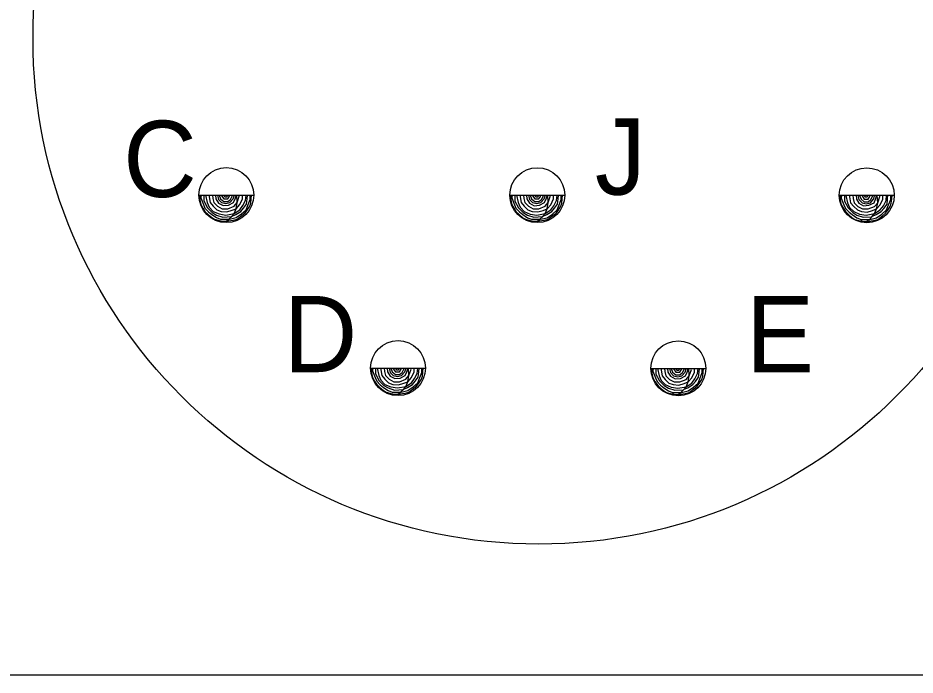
# Model space of a CAD drawing. Extents: x 97748 to 103048, y 77459 to 82153.
# Drawn here: x 101978.7 to 102030, y 77659.7 to 77697.3 of the extents above; entities that cross this region are included whole.
import ezdxf

# ---------------------------------------------------------------- set-up
doc = ezdxf.new("R2010")
doc.units = 0
doc.layers.add('Sheets_General Details', color=7, linetype='Continuous')

msp = doc.modelspace()

# ---------------------------------------------------------------- linework, layer by layer
at = {"layer": 'Sheets_General Details'}
for p, q in [((101989.051, 77687.187), (101992.198, 77687.187)), ((101990.625, 77687.187), (101990.625, 77687.187)), ((102006.852, 77687.184), (102009.999, 77687.184)), ((102008.426, 77687.184), (102008.426, 77687.184)), ((102025.711, 77687.177), (102028.857, 77687.177)), ((102027.285, 77687.177), (102027.285, 77687.177)), ((101998.878, 77677.28), (102002.025, 77677.28)), ((102000.452, 77677.28), (102000.452, 77677.28)), ((102014.924, 77677.267), (102018.072, 77677.267)), ((102016.499, 77677.267), (102016.499, 77677.267)), ((102045.814, 77659.703), (101971.729, 77659.703))]:
    msp.add_line(p, q, dxfattribs=at)
for points in [[(101989.105, 77687.187), (101989.105, 77686.911), (101989.164, 77686.643), (101989.284, 77686.434), (101989.403, 77686.255), (101989.581, 77686.077), (101989.79, 77685.898), (101989.939, 77685.809), (101990.148, 77685.749), (101990.326, 77685.72), (101990.415, 77685.689), (101990.594, 77685.689), (101990.803, 77685.809), (101991.19, 77685.898), (101991.488, 77686.106), (101991.756, 77686.345), (101991.875, 77686.643), (101991.994, 77686.94), (101991.994, 77687.187)], [(101989.185, 77687.187), (101989.164, 77687.03), (101989.313, 77686.643), (101989.403, 77686.434), (101989.612, 77686.226), (101989.79, 77686.077), (101990.058, 77685.898), (101990.297, 77685.809), (101990.535, 77685.809), (101990.773, 77685.809), (101990.951, 77685.987), (101991.16, 77686.077), (101991.458, 77686.255), (101991.607, 77686.434), (101991.785, 77686.672), (101991.816, 77686.971), (101991.837, 77687.187)], [(101989.344, 77687.187), (101989.344, 77686.851), (101989.552, 77686.464), (101989.82, 77686.196), (101990.058, 77686.047), (101990.415, 77685.928), (101990.922, 77685.958), (101991.071, 77686.137), (101991.399, 77686.345), (101991.577, 77686.583), (101991.726, 77686.88), (101991.756, 77687.179), (101991.754, 77687.187)], [(101989.434, 77687.187), (101989.433, 77687.179), (101989.522, 77686.762)], [(101989.522, 77686.762), (101989.641, 77686.494), (101989.88, 77686.255), (101990.207, 77686.106), (101990.594, 77686.047), (101991.071, 77686.137), (101991.19, 77686.405), (101991.399, 77686.643), (101991.547, 77686.971), (101991.547, 77687.187)], [(101989.641, 77687.187), (101989.641, 77687.089), (101989.701, 77686.762), (101989.88, 77686.554), (101990.088, 77686.345), (101990.326, 77686.255), (101990.654, 77686.226), (101990.951, 77686.315), (101991.19, 77686.405), (101991.25, 77686.762), (101991.368, 77687.119), (101991.357, 77687.187)], [(101989.826, 77687.187), (101989.849, 77687), (101989.909, 77686.762), (101990.118, 77686.554), (101990.386, 77686.405), (101990.714, 77686.405), (101991.071, 77686.554), (101991.25, 77686.762), (101991.22, 77687.179), (101991.218, 77687.187)], [(101990.009, 77687.187), (101990.029, 77686.971), (101990.177, 77686.732), (101990.445, 77686.583), (101990.743, 77686.613), (101991.041, 77686.762), (101991.131, 77686.971), (101991.19, 77687.149), (101991.167, 77687.187)], [(101990.119, 77687.187), (101990.118, 77687.179), (101990.177, 77686.94), (101990.356, 77686.762), (101990.594, 77686.702), (101990.832, 77686.762), (101991.011, 77686.971), (101991.071, 77687.149), (101991.071, 77687.187)], [(101990.21, 77687.187), (101990.207, 77687.179), (101990.297, 77686.971), (101990.475, 77686.822), (101990.714, 77686.822), (101990.862, 77686.94), (101990.951, 77687.119), (101990.951, 77687.187)], [(101990.363, 77687.187), (101990.356, 77687.149), (101990.475, 77686.971), (101990.714, 77686.971), (101990.803, 77687.119), (101990.803, 77687.187)], [(101990.462, 77687.187), (101990.535, 77687.089), (101990.654, 77687.089), (101990.714, 77687.179), (101990.708, 77687.187)], [(101990.624, 77685.689), (101991.011, 77685.749), (101991.25, 77685.809), (101991.517, 77686.017), (101991.696, 77686.166), (101991.816, 77686.315), (101991.964, 77686.554), (101992.024, 77686.732), (101992.053, 77686.971), (101992.071, 77687.187)], [(102006.906, 77687.184), (102006.906, 77686.907), (102006.965, 77686.639), (102007.085, 77686.43), (102007.204, 77686.252), (102007.382, 77686.073), (102007.591, 77685.894), (102007.74, 77685.805), (102007.949, 77685.745), (102008.127, 77685.716), (102008.217, 77685.686), (102008.395, 77685.686), (102008.603, 77685.805), (102008.991, 77685.894), (102009.289, 77686.103), (102009.557, 77686.341), (102009.676, 77686.639), (102009.794, 77686.937), (102009.794, 77687.184)], [(102006.986, 77687.184), (102006.965, 77687.026), (102007.115, 77686.639), (102007.204, 77686.43), (102007.412, 77686.222), (102007.591, 77686.073), (102007.859, 77685.894), (102008.098, 77685.805), (102008.335, 77685.805), (102008.574, 77685.805), (102008.752, 77685.984), (102008.961, 77686.073), (102009.259, 77686.252), (102009.408, 77686.43), (102009.586, 77686.669), (102009.616, 77686.967), (102009.638, 77687.184)], [(102007.144, 77687.184), (102007.144, 77686.847), (102007.353, 77686.461), (102007.621, 77686.193), (102007.859, 77686.044), (102008.217, 77685.924), (102008.723, 77685.954), (102008.872, 77686.133), (102009.199, 77686.341), (102009.378, 77686.579), (102009.527, 77686.878), (102009.557, 77687.175), (102009.555, 77687.184)], [(102007.234, 77687.184), (102007.233, 77687.175), (102007.323, 77686.758)], [(102007.323, 77686.758), (102007.442, 77686.49), (102007.681, 77686.252), (102008.008, 77686.103), (102008.395, 77686.044), (102008.872, 77686.133), (102008.991, 77686.401), (102009.199, 77686.639), (102009.348, 77686.967), (102009.348, 77687.184)], [(102007.442, 77687.184), (102007.442, 77687.086), (102007.502, 77686.758), (102007.681, 77686.55), (102007.889, 77686.341), (102008.127, 77686.252), (102008.455, 77686.222), (102008.752, 77686.311), (102008.991, 77686.401), (102009.051, 77686.758), (102009.169, 77687.115), (102009.159, 77687.184)], [(102007.628, 77687.184), (102007.65, 77686.996), (102007.71, 77686.758), (102007.918, 77686.55), (102008.187, 77686.401), (102008.514, 77686.401), (102008.872, 77686.55), (102009.051, 77686.758), (102009.02, 77687.175), (102009.018, 77687.184)], [(102007.809, 77687.184), (102007.829, 77686.967), (102007.978, 77686.728), (102008.246, 77686.579), (102008.544, 77686.61), (102008.842, 77686.758), (102008.931, 77686.967), (102008.991, 77687.146), (102008.967, 77687.184)], [(102007.919, 77687.184), (102007.918, 77687.175), (102007.978, 77686.937), (102008.157, 77686.758), (102008.395, 77686.699), (102008.634, 77686.758), (102008.812, 77686.967), (102008.872, 77687.146), (102008.872, 77687.184)], [(102008.01, 77687.184), (102008.008, 77687.175), (102008.098, 77686.967), (102008.276, 77686.818), (102008.514, 77686.818), (102008.663, 77686.937), (102008.752, 77687.115), (102008.752, 77687.184)], [(102008.164, 77687.184), (102008.157, 77687.146), (102008.276, 77686.967), (102008.514, 77686.967), (102008.603, 77687.115), (102008.603, 77687.184)], [(102008.262, 77687.184), (102008.335, 77687.086), (102008.455, 77687.086), (102008.514, 77687.175), (102008.509, 77687.184)], [(102008.425, 77685.686), (102008.812, 77685.745), (102009.051, 77685.805), (102009.319, 77686.014), (102009.497, 77686.162), (102009.616, 77686.311), (102009.765, 77686.55), (102009.825, 77686.728), (102009.854, 77686.967), (102009.872, 77687.184)], [(102025.765, 77687.177), (102025.765, 77686.9), (102025.824, 77686.633), (102025.944, 77686.424), (102026.062, 77686.246), (102026.241, 77686.067), (102026.45, 77685.888), (102026.599, 77685.798), (102026.807, 77685.74), (102026.986, 77685.709), (102027.075, 77685.68), (102027.254, 77685.68), (102027.463, 77685.798), (102027.849, 77685.888), (102028.148, 77686.097), (102028.415, 77686.335), (102028.534, 77686.633), (102028.654, 77686.931), (102028.654, 77687.177)], [(102025.845, 77687.177), (102025.824, 77687.02), (102025.973, 77686.633), (102026.062, 77686.424), (102026.271, 77686.215), (102026.45, 77686.067), (102026.718, 77685.888), (102026.956, 77685.798), (102027.195, 77685.798), (102027.432, 77685.798), (102027.611, 77685.978), (102027.82, 77686.067), (102028.117, 77686.246), (102028.266, 77686.424), (102028.445, 77686.663), (102028.475, 77686.96), (102028.496, 77687.177)], [(102026.003, 77687.177), (102026.003, 77686.842), (102026.211, 77686.454), (102026.479, 77686.186), (102026.718, 77686.037), (102027.075, 77685.918), (102027.581, 77685.948), (102027.73, 77686.126), (102028.058, 77686.335), (102028.237, 77686.574), (102028.386, 77686.871), (102028.415, 77687.169), (102028.414, 77687.177)], [(102026.094, 77687.177), (102026.093, 77687.169), (102026.182, 77686.752)], [(102026.182, 77686.752), (102026.301, 77686.483), (102026.539, 77686.246), (102026.867, 77686.097), (102027.254, 77686.037), (102027.73, 77686.126), (102027.849, 77686.394), (102028.058, 77686.633), (102028.206, 77686.96), (102028.206, 77687.177)], [(102026.301, 77687.177), (102026.301, 77687.079), (102026.361, 77686.752), (102026.539, 77686.543), (102026.747, 77686.335), (102026.986, 77686.246), (102027.313, 77686.215), (102027.611, 77686.305), (102027.849, 77686.394), (102027.909, 77686.752), (102028.028, 77687.109), (102028.017, 77687.177)], [(102026.487, 77687.177), (102026.509, 77686.99), (102026.569, 77686.752), (102026.778, 77686.543), (102027.046, 77686.394), (102027.373, 77686.394), (102027.73, 77686.543), (102027.909, 77686.752), (102027.88, 77687.169), (102027.878, 77687.177)], [(102026.668, 77687.177), (102026.688, 77686.96), (102026.837, 77686.722), (102027.104, 77686.574), (102027.403, 77686.603), (102027.7, 77686.752), (102027.79, 77686.96), (102027.849, 77687.139), (102027.826, 77687.177)], [(102026.779, 77687.177), (102026.778, 77687.169), (102026.837, 77686.931), (102027.015, 77686.752), (102027.254, 77686.692), (102027.492, 77686.752), (102027.671, 77686.96), (102027.73, 77687.139), (102027.73, 77687.177)], [(102026.87, 77687.177), (102026.867, 77687.169), (102026.956, 77686.96), (102027.135, 77686.811), (102027.373, 77686.811), (102027.521, 77686.931), (102027.611, 77687.109), (102027.611, 77687.177)], [(102027.024, 77687.177), (102027.015, 77687.139), (102027.135, 77686.96), (102027.373, 77686.96), (102027.463, 77687.109), (102027.463, 77687.177)], [(102027.122, 77687.177), (102027.195, 77687.079), (102027.313, 77687.079), (102027.373, 77687.169), (102027.368, 77687.177)], [(102027.284, 77685.68), (102027.671, 77685.74), (102027.909, 77685.798), (102028.177, 77686.007), (102028.356, 77686.157), (102028.475, 77686.305), (102028.623, 77686.543), (102028.683, 77686.722), (102028.713, 77686.96), (102028.731, 77687.177)], [(101998.932, 77677.28), (101998.932, 77677.004), (101998.992, 77676.736), (101999.111, 77676.527), (101999.23, 77676.349), (101999.409, 77676.17), (101999.617, 77675.992), (101999.766, 77675.902), (101999.975, 77675.842), (102000.154, 77675.813), (102000.243, 77675.783), (102000.422, 77675.783), (102000.63, 77675.902), (102001.017, 77675.992), (102001.315, 77676.2), (102001.583, 77676.438), (102001.702, 77676.736), (102001.821, 77677.034), (102001.821, 77677.28)], [(101999.013, 77677.28), (101998.992, 77677.123), (101999.141, 77676.736), (101999.23, 77676.527), (101999.439, 77676.319), (101999.617, 77676.17), (101999.885, 77675.992), (102000.123, 77675.902), (102000.362, 77675.902), (102000.6, 77675.902), (102000.779, 77676.081), (102000.987, 77676.17), (102001.285, 77676.349), (102001.434, 77676.527), (102001.613, 77676.766), (102001.643, 77677.063), (102001.664, 77677.28)], [(101999.171, 77677.28), (101999.171, 77676.944), (101999.38, 77676.557), (101999.648, 77676.289), (101999.885, 77676.141), (102000.243, 77676.021), (102000.75, 77676.05), (102000.898, 77676.23), (102001.225, 77676.438), (102001.404, 77676.677), (102001.553, 77676.974), (102001.583, 77677.272), (102001.582, 77677.28)], [(101999.261, 77677.28), (101999.26, 77677.272), (101999.349, 77676.855)], [(101999.349, 77676.855), (101999.469, 77676.587), (101999.706, 77676.349), (102000.034, 77676.2), (102000.422, 77676.141), (102000.898, 77676.23), (102001.017, 77676.498), (102001.225, 77676.736), (102001.375, 77677.063), (102001.375, 77677.28)], [(101999.469, 77677.28), (101999.469, 77677.183), (101999.528, 77676.855), (101999.706, 77676.646), (101999.915, 77676.438), (102000.154, 77676.349), (102000.481, 77676.319), (102000.779, 77676.409), (102001.017, 77676.498), (102001.076, 77676.855), (102001.196, 77677.212), (102001.185, 77677.28)], [(101999.653, 77677.28), (101999.677, 77677.094), (101999.737, 77676.855), (101999.945, 77676.646), (102000.213, 77676.498), (102000.541, 77676.498), (102000.898, 77676.646), (102001.076, 77676.855), (102001.047, 77677.272), (102001.045, 77677.28)], [(101999.836, 77677.28), (101999.856, 77677.063), (102000.005, 77676.826), (102000.273, 77676.677), (102000.571, 77676.706), (102000.868, 77676.855), (102000.958, 77677.063), (102001.017, 77677.242), (102000.994, 77677.28)], [(101999.946, 77677.28), (101999.945, 77677.272), (102000.005, 77677.034), (102000.183, 77676.855), (102000.422, 77676.795), (102000.66, 77676.855), (102000.839, 77677.063), (102000.898, 77677.242), (102000.898, 77677.28)], [(102000.037, 77677.28), (102000.034, 77677.272), (102000.123, 77677.063), (102000.302, 77676.915), (102000.541, 77676.915), (102000.69, 77677.034), (102000.779, 77677.212), (102000.779, 77677.28)], [(102000.191, 77677.28), (102000.183, 77677.242), (102000.302, 77677.063), (102000.541, 77677.063), (102000.63, 77677.212), (102000.63, 77677.28)], [(102000.289, 77677.28), (102000.362, 77677.183), (102000.481, 77677.183), (102000.541, 77677.272), (102000.535, 77677.28)], [(102000.451, 77675.783), (102000.839, 77675.842), (102001.076, 77675.902), (102001.345, 77676.11), (102001.524, 77676.259), (102001.643, 77676.409), (102001.792, 77676.646), (102001.852, 77676.826), (102001.881, 77677.063), (102001.899, 77677.28)], [(102014.979, 77677.267), (102014.979, 77676.991), (102015.038, 77676.723), (102015.157, 77676.515), (102015.277, 77676.336), (102015.456, 77676.158), (102015.664, 77675.978), (102015.813, 77675.889), (102016.022, 77675.83), (102016.2, 77675.8), (102016.29, 77675.77), (102016.468, 77675.77), (102016.676, 77675.889), (102017.064, 77675.978), (102017.361, 77676.187), (102017.629, 77676.426), (102017.749, 77676.723), (102017.868, 77677.021), (102017.868, 77677.267)], [(102015.06, 77677.267), (102015.038, 77677.111), (102015.188, 77676.723), (102015.277, 77676.515), (102015.485, 77676.306), (102015.664, 77676.158), (102015.931, 77675.978), (102016.17, 77675.889), (102016.408, 77675.889), (102016.647, 77675.889), (102016.825, 77676.069), (102017.033, 77676.158), (102017.332, 77676.336), (102017.481, 77676.515), (102017.66, 77676.753), (102017.689, 77677.051), (102017.711, 77677.267)], [(102015.217, 77677.267), (102015.217, 77676.932), (102015.426, 77676.544), (102015.694, 77676.277), (102015.931, 77676.127), (102016.29, 77676.009), (102016.796, 77676.038), (102016.944, 77676.217), (102017.272, 77676.426), (102017.451, 77676.664), (102017.6, 77676.962), (102017.629, 77677.26), (102017.628, 77677.267)], [(102015.308, 77677.267), (102015.306, 77677.26), (102015.396, 77676.843)], [(102015.396, 77676.843), (102015.515, 77676.574), (102015.753, 77676.336), (102016.081, 77676.187), (102016.468, 77676.127), (102016.944, 77676.217), (102017.064, 77676.485), (102017.272, 77676.723), (102017.421, 77677.051), (102017.421, 77677.267)], [(102015.515, 77677.267), (102015.515, 77677.17), (102015.574, 77676.843), (102015.753, 77676.634), (102015.962, 77676.426), (102016.2, 77676.336), (102016.527, 77676.306), (102016.825, 77676.395), (102017.064, 77676.485), (102017.123, 77676.843), (102017.242, 77677.2), (102017.231, 77677.267)], [(102015.701, 77677.267), (102015.723, 77677.08), (102015.783, 77676.843), (102015.991, 77676.634), (102016.259, 77676.485), (102016.587, 77676.485), (102016.944, 77676.634), (102017.123, 77676.843), (102017.093, 77677.26), (102017.091, 77677.267)], [(102015.882, 77677.267), (102015.902, 77677.051), (102016.051, 77676.812), (102016.319, 77676.664), (102016.617, 77676.694), (102016.915, 77676.843), (102017.004, 77677.051), (102017.064, 77677.229), (102017.041, 77677.267)], [(102015.993, 77677.267), (102015.991, 77677.26), (102016.051, 77677.021), (102016.23, 77676.843), (102016.468, 77676.783), (102016.707, 77676.843), (102016.885, 77677.051), (102016.944, 77677.229), (102016.944, 77677.267)], [(102016.083, 77677.267), (102016.081, 77677.26), (102016.17, 77677.051), (102016.349, 77676.902), (102016.587, 77676.902), (102016.736, 77677.021), (102016.825, 77677.2), (102016.825, 77677.267)], [(102016.238, 77677.267), (102016.23, 77677.229), (102016.349, 77677.051), (102016.587, 77677.051), (102016.676, 77677.2), (102016.676, 77677.267)], [(102016.336, 77677.267), (102016.408, 77677.17), (102016.527, 77677.17), (102016.587, 77677.26), (102016.581, 77677.267)], [(102016.498, 77675.77), (102016.885, 77675.83), (102017.123, 77675.889), (102017.392, 77676.098), (102017.57, 77676.247), (102017.689, 77676.395), (102017.838, 77676.634), (102017.898, 77676.812), (102017.927, 77677.051), (102017.945, 77677.267)]]:
    msp.add_lwpolyline(points, dxfattribs=at)
for centre, radius in [((102008.517, 77696.161), 28.959), ((101990.624, 77687.186), 1.573), ((102008.425, 77687.183), 1.573), ((102027.284, 77687.176), 1.573), ((102000.451, 77677.279), 1.573), ((102016.498, 77677.267), 1.573)]:
    msp.add_circle(centre, radius, dxfattribs=at)

# ---------------------------------------------------------------- texts
for s, p in [('C', (101984.72, 77687.08)), ('J', (102011.72, 77687.21)), ('D', (101993.903, 77677.047)), ('E', (102020.373, 77677.039))]:
    msp.add_text(s, height=4.364, dxfattribs=at).set_placement(p)

doc.saveas('drawing.dxf')
